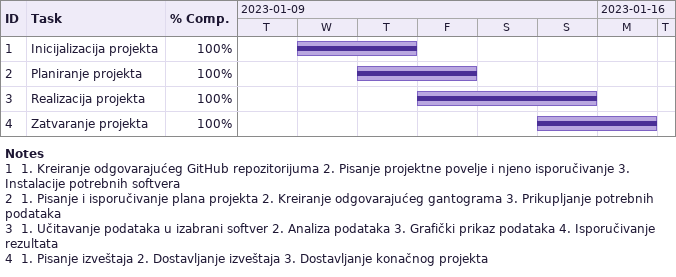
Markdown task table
| ID | Task | Start | Finish | % complete |
|---|---|---|---|---|
| 1 | Inicijalizacija projekta | 2023-01-11 | 2023-01-12 | 100 |
| 2 | Planiranje projekta | 2023-01-12 | 2023-01-13 | 100 |
| 3 | Realizacija projekta | 2023-01-13 | 2023-01-15 | 100 |
| 4 | Zatvaranje projekta | 2023-01-15 | 2023-01-16 | 100 |

Notes
- 1: 1. Kreiranje odgovarajućeg GitHub repozitorijuma 2. Pisanje projektne povelje i njeno isporučivanje 3. Instalacije potrebnih softvera
- 2: 1. Pisanje i isporučivanje plana projekta 2. Kreiranje odgovarajućeg gantograma 3. Prikupljanje potrebnih podataka
- 3: 1. Učitavanje podataka u izabrani softver 2. Analiza podataka 3. Grafički prikaz podataka 4. Isporučivanje rezultata
- 4: 1. Pisanje izveštaja 2. Dostavljanje izveštaja 3. Dostavljanje konačnog projekta
